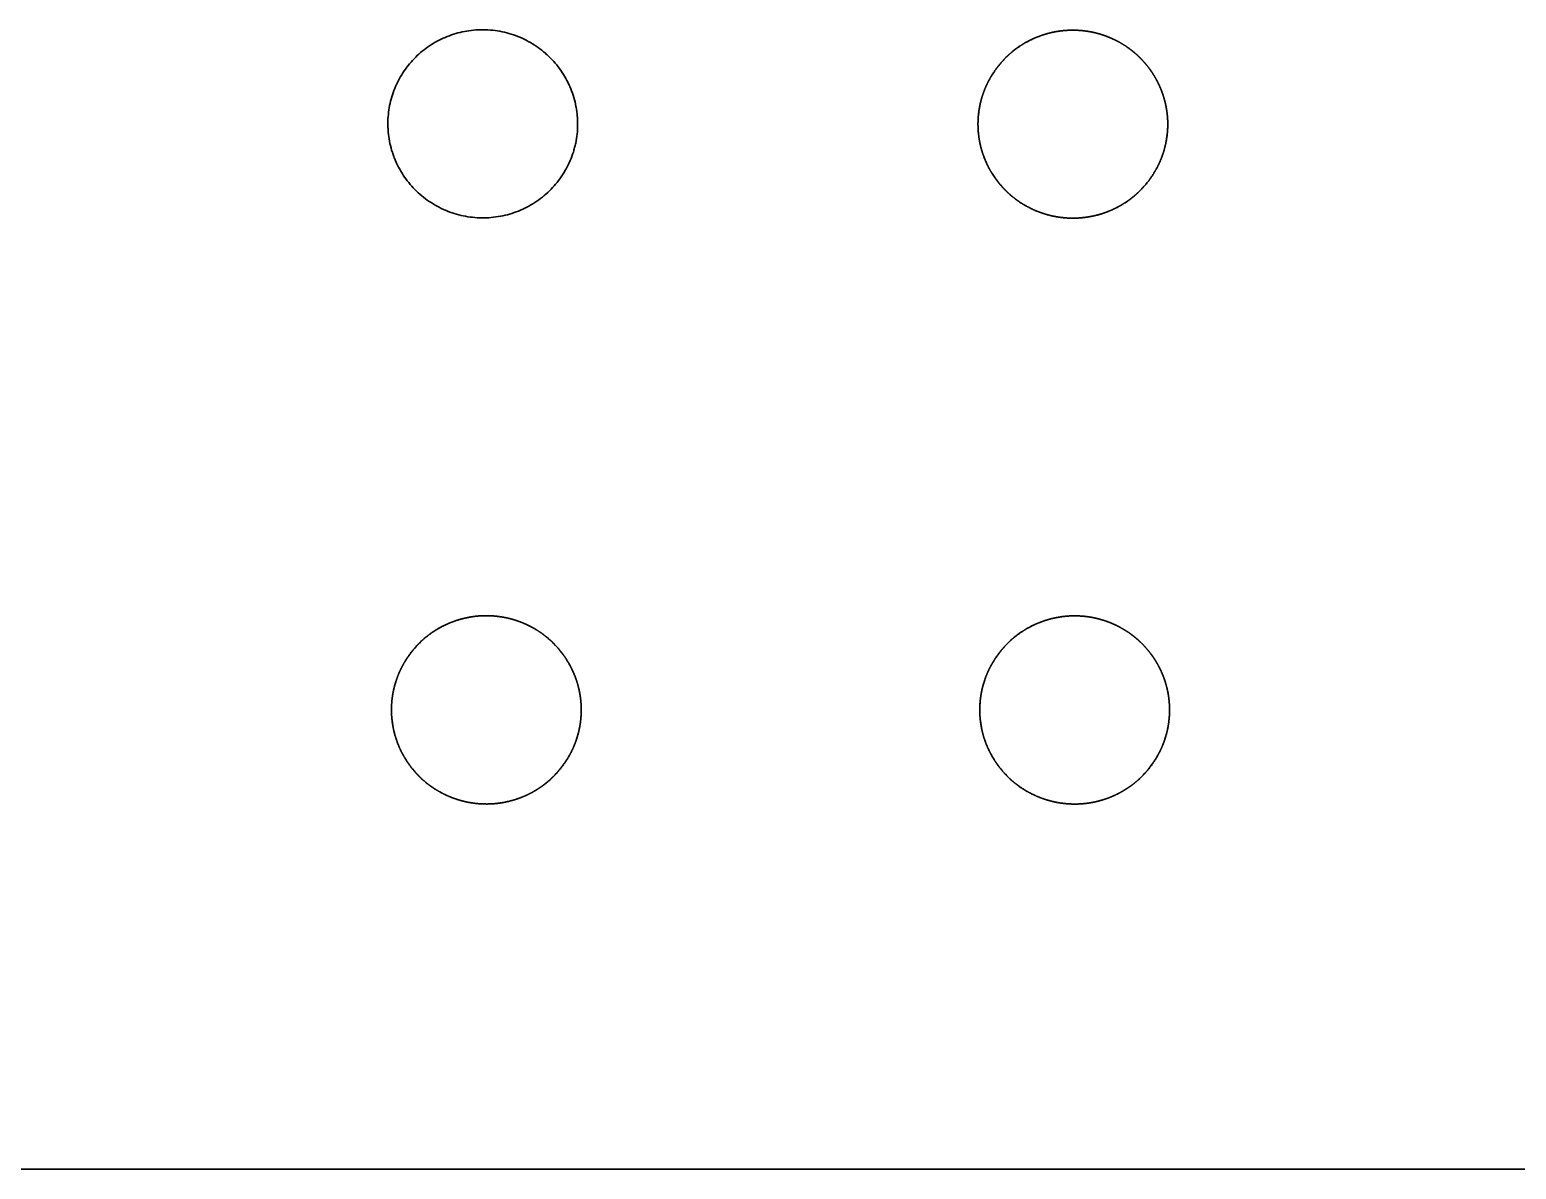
# Model space of a CAD drawing. Header units: millimetres. Extents: x 0 to 2809, y -1128 to 717.
# Drawn here: x 394.4 to 684.2, y -1085.6 to -863.3 of the extents above; entities that cross this region are included whole.
import ezdxf

# ---------------------------------------------------------------- set-up
doc = ezdxf.new("R2010")
doc.units = ezdxf.units.MM
doc.layers.add('Blocks', color=7, linetype='Continuous')
doc.layers.add('Blocks$Inner', color=7, linetype='Continuous', lineweight=25, true_color=0x007f00)
doc.layers.add('Blocks$Outline', color=7, linetype='Continuous', lineweight=35, true_color=0xff3f3f)

# ---------------------------------------------------------------- blocks, each defined once
blk = doc.blocks.new('Balcony Lounge Bench w Arm Top')
at = {"layer": 'Blocks$Inner'}
blk.add_lwpolyline([(644.49, 1263.61), (644.49, 1101.82), (644.49, 940.03), (644.49, 847.06), (644.49, 661.11), (644.49, 568.13), (644.49, 382.18), (644.49, 196.23)], dxfattribs=at)
for points, weights, knots in [([(440.67, 633.38), (440.12, 633.38), (439.57, 633.35), (439.02, 633.3), (438.72, 633.27), (438.42, 633.24), (438.12, 633.2), (437.82, 633.15), (437.52, 633.1), (437.23, 633.05), (436.64, 632.93), (436.06, 632.79), (435.49, 632.62), (434.91, 632.45), (434.35, 632.25), (433.79, 632.03), (433.51, 631.91), (433.24, 631.79), (432.96, 631.67), (432.69, 631.54), (432.41, 631.4), (432.15, 631.26), (431.08, 630.7), (430.08, 630.03), (429.15, 629.28), (428.68, 628.9), (428.23, 628.49), (427.8, 628.07), (427.58, 627.85), (427.37, 627.63), (427.17, 627.41), (426.96, 627.19), (426.77, 626.96), (426.57, 626.73), (425.8, 625.8), (425.13, 624.8), (424.55, 623.74), (424.27, 623.2), (424, 622.65), (423.77, 622.09), (423.53, 621.53), (423.32, 620.97), (423.14, 620.39), (422.79, 619.24), (422.54, 618.06), (422.41, 616.84)], [0.999999999393, 0.999999999392, 0.999999999392, 0.999999999391, 0.99999999939, 0.99999999939, 0.999999999389, 0.999999999389, 0.999999999389, 0.999999999388, 0.999999999387, 0.999999999387, 0.999999999386, 0.999999999385, 0.999999999384, 0.999999999384, 0.999999999383, 0.999999999383, 0.999999999382, 0.999999999382, 0.999999999382, 0.999999999381, 0.99999999938, 0.999999999379, 0.999999999378, 0.999999999377, 0.999999999376, 0.999999999376, 0.999999999376, 0.999999999375, 0.999999999375, 0.999999999375, 0.999999999375, 0.999999999374, 0.999999999374, 0.999999999373, 0.999999999372, 0.999999999372, 0.999999999372, 0.999999999372, 0.999999999371, 0.999999999371, 0.999999999371, 0.999999999581, 0.99999999979, 1], [200.624824, 200.624824, 200.624824, 200.624824, 203.052382, 203.052382, 203.052382, 204.388378, 204.388378, 204.388378, 205.717584, 205.717584, 205.717584, 208.361381, 208.361381, 208.361381, 211.005855, 211.005855, 211.005855, 212.335925, 212.335925, 212.335925, 213.671543, 213.671543, 213.671543, 218.969433, 218.969433, 218.969433, 221.624836, 221.624836, 221.624836, 222.959712, 222.959712, 222.959712, 224.286556, 224.286556, 224.286556, 229.579458, 229.579458, 229.579458, 232.245795, 232.245795, 232.245795, 234.893128, 234.893128, 234.893128, 240.198116, 240.198116, 240.198116, 240.198116]), ([(554.91, 633.73), (554.36, 633.73), (553.8, 633.7), (553.25, 633.65), (552.95, 633.62), (552.64, 633.59), (552.35, 633.55), (552.05, 633.5), (551.75, 633.45), (551.45, 633.4), (550.86, 633.28), (550.28, 633.14), (549.71, 632.97), (549.14, 632.8), (548.57, 632.6), (548.01, 632.37), (547.73, 632.26), (547.46, 632.14), (547.18, 632.01), (546.91, 631.88), (546.64, 631.75), (546.37, 631.6), (545.3, 631.04), (544.3, 630.38), (543.37, 629.62), (542.9, 629.24), (542.45, 628.84), (542.02, 628.41), (541.81, 628.19), (541.6, 627.97), (541.39, 627.75), (541.19, 627.53), (540.99, 627.3), (540.8, 627.07), (540.03, 626.14), (539.36, 625.14), (538.78, 624.08), (538.49, 623.54), (538.23, 622.99), (537.99, 622.43), (537.76, 621.87), (537.55, 621.3), (537.37, 620.73), (537.02, 619.58), (536.77, 618.39), (536.64, 617.18)], [0.999999999776, 0.999999999775, 0.999999999775, 0.999999999775, 0.999999999775, 0.999999999775, 0.999999999775, 0.999999999774, 0.999999999774, 0.999999999774, 0.999999999774, 0.999999999774, 0.999999999773, 0.999999999773, 0.999999999773, 0.999999999773, 0.999999999773, 0.999999999773, 0.999999999772, 0.999999999772, 0.999999999772, 0.999999999772, 0.999999999772, 0.999999999771, 0.999999999771, 0.999999999771, 0.99999999977, 0.99999999977, 0.99999999977, 0.99999999977, 0.99999999977, 0.99999999977, 0.99999999977, 0.99999999977, 0.999999999769, 0.999999999769, 0.999999999769, 0.999999999769, 0.999999999768, 0.999999999768, 0.999999999768, 0.999999999768, 0.999999999768, 0.999999999845, 0.999999999923, 1], [200.626243, 200.626243, 200.626243, 200.626243, 203.077255, 203.077255, 203.077255, 204.414116, 204.414116, 204.414116, 205.744211, 205.744211, 205.744211, 208.389848, 208.389848, 208.389848, 211.036268, 211.036268, 211.036268, 212.367359, 212.367359, 212.367359, 213.703999, 213.703999, 213.703999, 219.006194, 219.006194, 219.006194, 221.663927, 221.663927, 221.663927, 222.999954, 222.999954, 222.999954, 224.327952, 224.327952, 224.327952, 229.625659, 229.625659, 229.625659, 232.294449, 232.294449, 232.294449, 234.944198, 234.944198, 234.944198, 240.254029, 240.254029, 240.254029, 240.254029])]:
    blk.add_rational_spline(points, weights, degree=3, knots=knots, dxfattribs=at)
for points, knots in [([(458.87, 612.91), (458.94, 613.51), (458.97, 614.12), (458.98, 614.73), (458.98, 615.34), (458.96, 615.95), (458.9, 616.56), (458.79, 617.77), (458.57, 618.96), (458.23, 620.12), (458.06, 620.7), (457.86, 621.29), (457.63, 621.85), (457.4, 622.41), (457.15, 622.96), (456.87, 623.49), (456.59, 624.03), (456.29, 624.55), (455.96, 625.05), (455.63, 625.56), (455.27, 626.05), (454.9, 626.52), (454.14, 627.47), (453.3, 628.33), (452.38, 629.1), (451.92, 629.49), (451.44, 629.85), (450.94, 630.19), (450.69, 630.36), (450.44, 630.53), (450.18, 630.68), (449.93, 630.84), (449.67, 630.99), (449.4, 631.14), (448.35, 631.71), (447.25, 632.18), (446.11, 632.54), (445.83, 632.63), (445.54, 632.71), (445.25, 632.79), (444.96, 632.86), (444.66, 632.93), (444.37, 632.99), (443.78, 633.12), (443.19, 633.21), (442.6, 633.27), (441.96, 633.34), (441.31, 633.38), (440.67, 633.38)], [169.4793, 169.4793, 169.4793, 169.4793, 171.312247, 171.312247, 171.312247, 173.141377, 173.141377, 173.141377, 176.780492, 176.780492, 176.780492, 178.613584, 178.613584, 178.613584, 180.432634, 180.432634, 180.432634, 182.247772, 182.247772, 182.247772, 184.076423, 184.076423, 184.076423, 187.720778, 187.720778, 187.720778, 189.540851, 189.540851, 189.540851, 190.457876, 190.457876, 190.457876, 191.37198, 191.37198, 191.37198, 195.007577, 195.007577, 195.007577, 195.919541, 195.919541, 195.919541, 196.83662, 196.83662, 196.83662, 198.658968, 198.658968, 198.658968, 200.624824, 200.624824, 200.624824, 200.624824]), ([(573.15, 613.27), (573.21, 613.88), (573.25, 614.49), (573.25, 615.1), (573.26, 615.71), (573.23, 616.31), (573.18, 616.92), (573.07, 618.13), (572.84, 619.32), (572.5, 620.48), (572.33, 621.06), (572.13, 621.64), (571.9, 622.21), (571.67, 622.77), (571.42, 623.32), (571.14, 623.85), (570.86, 624.39), (570.55, 624.91), (570.22, 625.41), (569.89, 625.92), (569.54, 626.41), (569.16, 626.88), (568.4, 627.82), (567.56, 628.68), (566.63, 629.46), (566.17, 629.84), (565.69, 630.21), (565.19, 630.55), (564.94, 630.72), (564.69, 630.88), (564.43, 631.04), (564.17, 631.2), (563.91, 631.35), (563.65, 631.49), (562.59, 632.07), (561.5, 632.54), (560.35, 632.89), (560.07, 632.98), (559.78, 633.07), (559.49, 633.14), (559.2, 633.22), (558.9, 633.29), (558.61, 633.35), (558.02, 633.47), (557.43, 633.56), (556.83, 633.62), (556.19, 633.69), (555.55, 633.73), (554.91, 633.73)], [169.515373, 169.515373, 169.515373, 169.515373, 171.347145, 171.347145, 171.347145, 173.175113, 173.175113, 173.175113, 176.81183, 176.81183, 176.81183, 178.643721, 178.643721, 178.643721, 180.461602, 180.461602, 180.461602, 182.275541, 182.275541, 182.275541, 184.102964, 184.102964, 184.102964, 187.745063, 187.745063, 187.745063, 189.563947, 189.563947, 189.563947, 190.480384, 190.480384, 190.480384, 191.39396, 191.39396, 191.39396, 195.027357, 195.027357, 195.027357, 195.938747, 195.938747, 195.938747, 196.855269, 196.855269, 196.855269, 198.676569, 198.676569, 198.676569, 200.626243, 200.626243, 200.626243, 200.626243]), ([(422.31, 614.85), (422.31, 613.67), (422.42, 612.5), (422.75, 610.77), (422.89, 610.19), (423.22, 609.07), (423.41, 608.52), (424.05, 606.9), (424.58, 605.86), (425.85, 603.88), (426.56, 602.96), (427.75, 601.7), (428.17, 601.3), (429.05, 600.53), (429.51, 600.16), (430.93, 599.14), (431.92, 598.56), (433.5, 597.83), (434.04, 597.61), (435.14, 597.22), (435.7, 597.05), (437.38, 596.63), (438.52, 596.46), (440, 596.38), (440.32, 596.38), (440.64, 596.38)], [99.914482, 99.914482, 99.914482, 99.914482, 105.038847, 105.038847, 107.601029, 107.601029, 110.163212, 110.163212, 115.287577, 115.287577, 120.411941, 120.411941, 122.974124, 122.974124, 125.536306, 125.536306, 130.660671, 130.660671, 133.222853, 133.222853, 135.785036, 135.785036, 140.9094, 140.9094, 142.310775, 142.310775, 142.310775, 142.310775]), ([(536.54, 615.22), (536.54, 614.04), (536.65, 612.87), (536.99, 611.14), (537.12, 610.56), (537.45, 609.44), (537.64, 608.89), (538.29, 607.27), (538.82, 606.23), (540.08, 604.24), (540.8, 603.32), (541.99, 602.06), (542.41, 601.66), (543.29, 600.89), (543.75, 600.52), (545.17, 599.5), (546.17, 598.91), (547.74, 598.18), (548.28, 597.96), (549.39, 597.57), (549.95, 597.4), (551.63, 596.98), (552.78, 596.81), (554.26, 596.73), (554.58, 596.73), (554.91, 596.73)], [99.888223, 99.888223, 99.888223, 99.888223, 105.019327, 105.019327, 107.584879, 107.584879, 110.150431, 110.150431, 115.281536, 115.281536, 120.41264, 120.41264, 122.978192, 122.978192, 125.543744, 125.543744, 130.674849, 130.674849, 133.240401, 133.240401, 135.805953, 135.805953, 140.937057, 140.937057, 142.361552, 142.361552, 142.361552, 142.361552]), ([(448.92, 598.37), (448.99, 598.41), (449.06, 598.44), (449.12, 598.47), (450.19, 599.03), (451.19, 599.69), (452.12, 600.45), (452.59, 600.83), (453.04, 601.24), (453.47, 601.66), (453.9, 602.08), (454.31, 602.53), (454.69, 602.99), (455.08, 603.45), (455.44, 603.94), (455.78, 604.44), (456.12, 604.94), (456.44, 605.46), (456.72, 605.99), (457.3, 607.06), (457.77, 608.17), (458.13, 609.33), (458.31, 609.91), (458.47, 610.5), (458.59, 611.1), (458.71, 611.69), (458.81, 612.3), (458.87, 612.91)], [151.020684, 151.020684, 151.020684, 151.020684, 151.242741, 151.242741, 151.242741, 154.885789, 154.885789, 154.885789, 156.713655, 156.713655, 156.713655, 158.528093, 158.528093, 158.528093, 160.346564, 160.346564, 160.346564, 162.179138, 162.179138, 162.179138, 165.81747, 165.81747, 165.81747, 167.646429, 167.646429, 167.646429, 169.4793, 169.4793, 169.4793, 169.4793]), ([(563.19, 598.72), (563.27, 598.76), (563.34, 598.8), (563.41, 598.83), (564.47, 599.39), (565.47, 600.06), (566.41, 600.82), (566.88, 601.2), (567.33, 601.6), (567.76, 602.03), (568.19, 602.45), (568.59, 602.89), (568.98, 603.35), (569.36, 603.82), (569.72, 604.3), (570.06, 604.8), (570.4, 605.3), (570.72, 605.83), (571.01, 606.36), (571.58, 607.42), (572.05, 608.54), (572.41, 609.69), (572.59, 610.28), (572.75, 610.87), (572.87, 611.46), (572.99, 612.06), (573.09, 612.66), (573.15, 613.27)], [151.057511, 151.057511, 151.057511, 151.057511, 151.28897, 151.28897, 151.28897, 154.930162, 154.930162, 154.930162, 156.757045, 156.757045, 156.757045, 158.57052, 158.57052, 158.57052, 160.388029, 160.388029, 160.388029, 162.21958, 162.21958, 162.21958, 165.855781, 165.855781, 165.855781, 167.683658, 167.683658, 167.683658, 169.515373, 169.515373, 169.515373, 169.515373]), ([(440.64, 596.38), (440.89, 596.38), (441.14, 596.38), (441.39, 596.39), (441.69, 596.4), (441.99, 596.42), (442.28, 596.45), (443.47, 596.56), (444.64, 596.78), (445.79, 597.12), (446.08, 597.2), (446.36, 597.3), (446.65, 597.4), (446.93, 597.5), (447.22, 597.6), (447.49, 597.72), (447.97, 597.91), (448.44, 598.13), (448.92, 598.37)], [142.310775, 142.310775, 142.310775, 142.310775, 143.074778, 143.074778, 143.074778, 143.986453, 143.986453, 143.986453, 147.621087, 147.621087, 147.621087, 148.535012, 148.535012, 148.535012, 149.451681, 149.451681, 149.451681, 151.020684, 151.020684, 151.020684, 151.020684]), ([(554.91, 596.73), (555.16, 596.73), (555.41, 596.73), (555.66, 596.74), (555.96, 596.75), (556.26, 596.77), (556.56, 596.8), (557.75, 596.91), (558.92, 597.13), (560.07, 597.48), (560.36, 597.56), (560.65, 597.65), (560.93, 597.75), (561.21, 597.85), (561.5, 597.96), (561.78, 598.07), (562.25, 598.27), (562.72, 598.48), (563.19, 598.72)], [142.361552, 142.361552, 142.361552, 142.361552, 143.125196, 143.125196, 143.125196, 144.036385, 144.036385, 144.036385, 147.66909, 147.66909, 147.66909, 148.582534, 148.582534, 148.582534, 149.49872, 149.49872, 149.49872, 151.057511, 151.057511, 151.057511, 151.057511]), ([(554.89, 519.03), (554.34, 519.03), (553.79, 519.01), (552.93, 518.93), (552.63, 518.9), (552.03, 518.81), (551.74, 518.76), (550.85, 518.59), (550.27, 518.45), (549.12, 518.11), (548.55, 517.91), (547.72, 517.57), (547.44, 517.45), (546.89, 517.19), (546.62, 517.06), (545.28, 516.35), (544.28, 515.69), (542.88, 514.55), (542.43, 514.15), (541.79, 513.51), (541.57, 513.29), (541.17, 512.84), (540.97, 512.61), (540.01, 511.45), (539.33, 510.45), (538.47, 508.86), (538.2, 508.3), (537.73, 507.18), (537.53, 506.62), (536.99, 504.89), (536.74, 503.71), (536.62, 502.49)], [200.585293, 200.585293, 200.585293, 200.585293, 203.030476, 203.030476, 204.357873, 204.357873, 205.685269, 205.685269, 208.340062, 208.340062, 210.994856, 210.994856, 212.322252, 212.322252, 213.649649, 213.649649, 218.959236, 218.959236, 221.614029, 221.614029, 222.941426, 222.941426, 224.268822, 224.268822, 229.578409, 229.578409, 232.233202, 232.233202, 234.887995, 234.887995, 240.197582, 240.197582, 240.197582, 240.197582]), ([(573.14, 498.57), (573.2, 499.18), (573.24, 499.79), (573.24, 500.4), (573.25, 501.01), (573.22, 501.62), (573.17, 502.22), (573.06, 503.43), (572.83, 504.62), (572.49, 505.78), (572.32, 506.37), (572.12, 506.95), (571.89, 507.51), (571.66, 508.07), (571.41, 508.62), (571.13, 509.16), (570.85, 509.69), (570.55, 510.21), (570.22, 510.71), (569.88, 511.22), (569.53, 511.71), (569.15, 512.18), (568.39, 513.13), (567.55, 513.99), (566.62, 514.76), (566.16, 515.15), (565.68, 515.51), (565.19, 515.85), (564.94, 516.02), (564.68, 516.19), (564.42, 516.34), (564.17, 516.5), (563.91, 516.65), (563.64, 516.8), (562.59, 517.37), (561.49, 517.84), (560.34, 518.2), (560.06, 518.29), (559.77, 518.37), (559.48, 518.45), (559.19, 518.52), (558.89, 518.59), (558.6, 518.65), (558.01, 518.78), (557.42, 518.87), (556.82, 518.93), (556.18, 519), (555.54, 519.03), (554.89, 519.03)], [169.474213, 169.474213, 169.474213, 169.474213, 171.305654, 171.305654, 171.305654, 173.133313, 173.133313, 173.133313, 176.769412, 176.769412, 176.769412, 178.601006, 178.601006, 178.601006, 180.418601, 180.418601, 180.418601, 182.23224, 182.23224, 182.23224, 184.059342, 184.059342, 184.059342, 187.70085, 187.70085, 187.70085, 189.519395, 189.519395, 189.519395, 190.43566, 190.43566, 190.43566, 191.349087, 191.349087, 191.349087, 194.981808, 194.981808, 194.981808, 195.893006, 195.893006, 195.893006, 196.809344, 196.809344, 196.809344, 198.630312, 198.630312, 198.630312, 200.585293, 200.585293, 200.585293, 200.585293]), ([(440.61, 518.33), (440.07, 518.33), (439.53, 518.31), (438.68, 518.23), (438.38, 518.2), (437.78, 518.11), (437.48, 518.06), (436.6, 517.9), (436.02, 517.75), (434.87, 517.42), (434.3, 517.22), (433.47, 516.88), (433.19, 516.76), (432.64, 516.5), (432.37, 516.37), (431.03, 515.66), (430.03, 515), (428.63, 513.87), (428.18, 513.46), (427.53, 512.82), (427.32, 512.6), (426.91, 512.16), (426.71, 511.93), (425.74, 510.77), (425.07, 509.78), (424.2, 508.18), (423.93, 507.63), (423.46, 506.51), (423.25, 505.94), (422.71, 504.22), (422.46, 503.03), (422.33, 501.82)], [220.22499, 220.22499, 220.22499, 220.22499, 222.623835, 222.623835, 223.950366, 223.950366, 225.276897, 225.276897, 227.92996, 227.92996, 230.583022, 230.583022, 231.909553, 231.909553, 233.236084, 233.236084, 238.542208, 238.542208, 241.19527, 241.19527, 242.521801, 242.521801, 243.848332, 243.848332, 249.154456, 249.154456, 251.807518, 251.807518, 254.460581, 254.460581, 259.766705, 259.766705, 259.766705, 259.766705]), ([(458.81, 497.85), (458.88, 498.45), (458.91, 499.06), (458.92, 499.67), (458.93, 500.28), (458.9, 500.89), (458.85, 501.5), (458.74, 502.71), (458.52, 503.9), (458.18, 505.06), (458.01, 505.64), (457.81, 506.22), (457.58, 506.79), (457.36, 507.35), (457.11, 507.9), (456.83, 508.43), (456.55, 508.97), (456.25, 509.49), (455.92, 509.99), (455.59, 510.5), (455.23, 510.99), (454.85, 511.46), (454.1, 512.41), (453.26, 513.27), (452.34, 514.04), (451.88, 514.43), (451.4, 514.79), (450.91, 515.13), (450.66, 515.3), (450.4, 515.47), (450.15, 515.63), (449.89, 515.79), (449.63, 515.94), (449.37, 516.08), (448.32, 516.66), (447.22, 517.13), (446.08, 517.49), (445.79, 517.58), (445.5, 517.66), (445.21, 517.74), (444.92, 517.81), (444.63, 517.88), (444.33, 517.95), (443.75, 518.07), (443.16, 518.16), (442.56, 518.23), (441.91, 518.3), (441.26, 518.33), (440.61, 518.33)], [189.066282, 189.066282, 189.066282, 189.066282, 190.898747, 190.898747, 190.898747, 192.727424, 192.727424, 192.727424, 196.365653, 196.365653, 196.365653, 198.198325, 198.198325, 198.198325, 200.016979, 200.016979, 200.016979, 201.831693, 201.831693, 201.831693, 203.659882, 203.659882, 203.659882, 207.303402, 207.303402, 207.303402, 209.122966, 209.122966, 209.122966, 210.039732, 210.039732, 210.039732, 210.953628, 210.953628, 210.953628, 214.588199, 214.588199, 214.588199, 215.499858, 215.499858, 215.499858, 216.416651, 216.416651, 216.416651, 218.238504, 218.238504, 218.238504, 220.22499, 220.22499, 220.22499, 220.22499]), ([(422.22, 499.78), (422.22, 498.6), (422.34, 497.43), (422.67, 495.7), (422.81, 495.13), (423.14, 494.01), (423.33, 493.46), (423.97, 491.84), (424.5, 490.8), (425.77, 488.82), (426.48, 487.91), (427.67, 486.65), (428.09, 486.25), (428.97, 485.48), (429.43, 485.11), (430.85, 484.09), (431.84, 483.51), (433.42, 482.78), (433.96, 482.56), (435.06, 482.17), (435.62, 482.01), (437.3, 481.59), (438.44, 481.42), (439.92, 481.34), (440.24, 481.33), (440.56, 481.33)], [132.865007, 132.865007, 132.865007, 132.865007, 136.374618, 136.374618, 138.129424, 138.129424, 139.884229, 139.884229, 143.39384, 143.39384, 146.903452, 146.903452, 148.658257, 148.658257, 150.413063, 150.413063, 153.922674, 153.922674, 155.677479, 155.677479, 157.432285, 157.432285, 160.941896, 160.941896, 161.910724, 161.910724, 161.910724, 161.910724]), ([(536.51, 500.51), (536.51, 499.33), (536.62, 498.17), (536.96, 496.44), (537.1, 495.86), (537.42, 494.74), (537.61, 494.19), (538.26, 492.57), (538.79, 491.53), (540.05, 489.54), (540.77, 488.63), (541.96, 487.36), (542.38, 486.96), (543.26, 486.19), (543.72, 485.82), (545.14, 484.8), (546.14, 484.22), (547.72, 483.49), (548.26, 483.27), (549.36, 482.88), (549.92, 482.71), (551.61, 482.29), (552.75, 482.12), (554.23, 482.04), (554.56, 482.03), (554.88, 482.03)], [99.8824, 99.8824, 99.8824, 99.8824, 105.011287, 105.011287, 107.575731, 107.575731, 110.140175, 110.140175, 115.269062, 115.269062, 120.39795, 120.39795, 122.962393, 122.962393, 125.526837, 125.526837, 130.655725, 130.655725, 133.220168, 133.220168, 135.784612, 135.784612, 140.913499, 140.913499, 142.326449, 142.326449, 142.326449, 142.326449]), ([(563.18, 484.03), (563.25, 484.07), (563.32, 484.11), (563.38, 484.14), (564.45, 484.7), (565.45, 485.36), (566.39, 486.12), (566.86, 486.5), (567.31, 486.91), (567.74, 487.33), (568.17, 487.75), (568.57, 488.2), (568.96, 488.66), (569.34, 489.12), (569.71, 489.61), (570.05, 490.11), (570.39, 490.61), (570.7, 491.13), (570.99, 491.67), (571.57, 492.73), (572.04, 493.84), (572.4, 495), (572.58, 495.58), (572.73, 496.17), (572.86, 496.77), (572.98, 497.36), (573.07, 497.97), (573.14, 498.57)], [151.02836, 151.02836, 151.02836, 151.02836, 151.251712, 151.251712, 151.251712, 154.892042, 154.892042, 154.892042, 156.718513, 156.718513, 156.718513, 158.531583, 158.531583, 158.531583, 160.348693, 160.348693, 160.348693, 162.179852, 162.179852, 162.179852, 165.815315, 165.815315, 165.815315, 167.642836, 167.642836, 167.642836, 169.474213, 169.474213, 169.474213, 169.474213]), ([(440.56, 481.33), (440.8, 481.33), (441.05, 481.34), (441.29, 481.35), (441.58, 481.36), (441.88, 481.38), (442.18, 481.4), (443.37, 481.51), (444.55, 481.73), (445.7, 482.07), (445.98, 482.16), (446.27, 482.25), (446.55, 482.35), (446.84, 482.45), (447.12, 482.55), (447.4, 482.67), (447.96, 482.89), (448.5, 483.14), (449.03, 483.42), (450.1, 483.98), (451.1, 484.64), (452.04, 485.4), (452.51, 485.78), (452.96, 486.18), (453.39, 486.61), (453.82, 487.03), (454.23, 487.47), (454.61, 487.93), (455, 488.4), (455.36, 488.88), (455.7, 489.38), (456.04, 489.88), (456.36, 490.4), (456.65, 490.94), (457.23, 492), (457.7, 493.11), (458.07, 494.27), (458.25, 494.85), (458.4, 495.44), (458.53, 496.04), (458.65, 496.64), (458.75, 497.24), (458.81, 497.85)], [161.910724, 161.910724, 161.910724, 161.910724, 162.642613, 162.642613, 162.642613, 163.553967, 163.553967, 163.553967, 167.187191, 167.187191, 167.187191, 168.100731, 168.100731, 168.100731, 169.017066, 169.017066, 169.017066, 170.835701, 170.835701, 170.835701, 174.477376, 174.477376, 174.477376, 176.304613, 176.304613, 176.304613, 178.118431, 178.118431, 178.118431, 179.936283, 179.936283, 179.936283, 181.768257, 181.768257, 181.768257, 185.405482, 185.405482, 185.405482, 187.233914, 187.233914, 187.233914, 189.066282, 189.066282, 189.066282, 189.066282]), ([(554.88, 482.03), (555.13, 482.03), (555.38, 482.04), (555.63, 482.05), (555.93, 482.06), (556.23, 482.08), (556.53, 482.11), (557.72, 482.22), (558.9, 482.44), (560.05, 482.78), (560.33, 482.87), (560.62, 482.96), (560.91, 483.06), (561.19, 483.16), (561.47, 483.27), (561.75, 483.38), (562.23, 483.58), (562.7, 483.79), (563.18, 484.03)], [142.326449, 142.326449, 142.326449, 142.326449, 143.0899, 143.0899, 143.0899, 144.000877, 144.000877, 144.000877, 147.632697, 147.632697, 147.632697, 148.545907, 148.545907, 148.545907, 149.461877, 149.461877, 149.461877, 151.02836, 151.02836, 151.02836, 151.02836])]:
    blk.add_open_spline(points, degree=3, knots=knots, dxfattribs=at)
for points in [[(422.41, 616.84), (422.34, 616.18), (422.31, 615.51), (422.31, 614.85)], [(536.64, 617.18), (536.58, 616.52), (536.54, 615.87), (536.54, 615.22)], [(422.33, 501.82), (422.26, 501.14), (422.22, 500.46), (422.22, 499.78)]]:
    blk.add_open_spline(points, degree=3, dxfattribs=at)
blk.add_rational_spline([(536.62, 502.49), (536.55, 501.83), (536.51, 501.17), (536.51, 500.51)], [1, 0.999999999977, 0.999999999978, 1], degree=3, dxfattribs=at)
at = {"layer": 'Blocks$Outline'}
for points, knots in [([(644.49, 218.23), (644.49, 272.88), (644.49, 327.53), (644.49, 382.18), (644.49, 444.16), (644.49, 506.15), (644.49, 568.13), (644.49, 599.12), (644.49, 630.11), (644.49, 661.11), (644.49, 723.09), (644.49, 785.07), (644.49, 847.06), (644.49, 878.05), (644.49, 909.04), (644.49, 940.03), (644.49, 993.96), (644.49, 1047.89), (644.49, 1101.82), (644.49, 1148.42), (644.49, 1195.01), (644.49, 1241.61)], [-1197.190935, -1197.190935, -1197.190935, -1197.190935, -1196.309244, -1196.309244, -1196.309244, -1195.309244, -1195.309244, -1195.309244, -1194.309244, -1194.309244, -1194.309244, -1193.309244, -1193.309244, -1193.309244, -1192.309244, -1192.309244, -1192.309244, -1191.309244, -1191.309244, -1191.309244, -1190.445229, -1190.445229, -1190.445229, -1190.445229]), ([(422.22, 499.78), (422.22, 500.46), (422.26, 501.14), (422.33, 501.82), (422.46, 503.03), (422.71, 504.22), (423.25, 505.94), (423.46, 506.51), (423.93, 507.63), (424.2, 508.18), (425.07, 509.78), (425.74, 510.77), (426.71, 511.93), (426.91, 512.16), (427.32, 512.6), (427.53, 512.82), (428.18, 513.46), (428.63, 513.87), (430.03, 515), (431.03, 515.66), (432.37, 516.37), (432.64, 516.5), (433.19, 516.76), (433.47, 516.88), (434.3, 517.22), (434.87, 517.42), (436.02, 517.75), (436.6, 517.9), (437.48, 518.06), (437.78, 518.11), (438.38, 518.2), (438.68, 518.23), (439.53, 518.31), (440.07, 518.33), (440.61, 518.33), (441.26, 518.33), (441.91, 518.3), (442.56, 518.23), (443.16, 518.16), (443.75, 518.07), (444.33, 517.95), (444.63, 517.88), (444.92, 517.81), (445.21, 517.74), (445.5, 517.66), (445.79, 517.58), (446.08, 517.49), (447.22, 517.13), (448.32, 516.66), (449.37, 516.08), (449.63, 515.94), (449.89, 515.79), (450.15, 515.63), (450.4, 515.47), (450.66, 515.3), (450.91, 515.13), (451.4, 514.79), (451.88, 514.43), (452.34, 514.04), (453.26, 513.27), (454.1, 512.41), (454.85, 511.46), (455.23, 510.99), (455.59, 510.5), (455.92, 509.99), (456.25, 509.49), (456.55, 508.97), (456.83, 508.43), (457.11, 507.9), (457.36, 507.35), (457.58, 506.79), (457.81, 506.22), (458.01, 505.64), (458.18, 505.06), (458.52, 503.9), (458.74, 502.71), (458.85, 501.5), (458.9, 500.89), (458.93, 500.28), (458.92, 499.67), (458.91, 499.06), (458.88, 498.45), (458.81, 497.85), (458.75, 497.24), (458.65, 496.64), (458.53, 496.04), (458.4, 495.44), (458.25, 494.85), (458.07, 494.27), (457.7, 493.11), (457.23, 492), (456.65, 490.94), (456.36, 490.4), (456.04, 489.88), (455.7, 489.38), (455.36, 488.88), (455, 488.4), (454.61, 487.93), (454.23, 487.47), (453.82, 487.03), (453.39, 486.61), (452.96, 486.18), (452.51, 485.78), (452.04, 485.4), (451.1, 484.64), (450.1, 483.98), (449.03, 483.42), (448.5, 483.14), (447.96, 482.89), (447.4, 482.67), (447.12, 482.55), (446.84, 482.45), (446.55, 482.35), (446.27, 482.25), (445.98, 482.16), (445.7, 482.07), (444.55, 481.73), (443.37, 481.51), (442.18, 481.4), (441.88, 481.38), (441.58, 481.36), (441.29, 481.35), (441.05, 481.34), (440.8, 481.33), (440.56, 481.33), (440.24, 481.33), (439.92, 481.34), (438.44, 481.42), (437.3, 481.59), (435.62, 482.01), (435.06, 482.17), (433.96, 482.56), (433.42, 482.78), (431.84, 483.51), (430.85, 484.09), (429.43, 485.11), (428.97, 485.48), (428.09, 486.25), (427.67, 486.65), (426.48, 487.91), (425.77, 488.82), (424.5, 490.8), (423.97, 491.84), (423.33, 493.46), (423.14, 494.01), (422.81, 495.13), (422.67, 495.7), (422.34, 497.43), (422.22, 498.6), (422.22, 499.78)], [-262.748359, -262.748359, -262.748359, -262.748359, -259.766705, -259.766705, -259.766705, -254.460581, -254.460581, -251.807518, -251.807518, -249.154456, -249.154456, -243.848332, -243.848332, -242.521801, -242.521801, -241.19527, -241.19527, -238.542208, -238.542208, -233.236084, -233.236084, -231.909553, -231.909553, -230.583022, -230.583022, -227.92996, -227.92996, -225.276897, -225.276897, -223.950366, -223.950366, -222.623835, -222.623835, -220.22499, -220.22499, -220.22499, -218.238504, -218.238504, -218.238504, -216.416651, -216.416651, -216.416651, -215.499858, -215.499858, -215.499858, -214.588199, -214.588199, -214.588199, -210.953628, -210.953628, -210.953628, -210.039732, -210.039732, -210.039732, -209.122966, -209.122966, -209.122966, -207.303402, -207.303402, -207.303402, -203.659882, -203.659882, -203.659882, -201.831693, -201.831693, -201.831693, -200.016979, -200.016979, -200.016979, -198.198325, -198.198325, -198.198325, -196.365653, -196.365653, -196.365653, -192.727424, -192.727424, -192.727424, -190.898747, -190.898747, -190.898747, -189.066282, -189.066282, -189.066282, -187.233914, -187.233914, -187.233914, -185.405482, -185.405482, -185.405482, -181.768257, -181.768257, -181.768257, -179.936283, -179.936283, -179.936283, -178.118431, -178.118431, -178.118431, -176.304613, -176.304613, -176.304613, -174.477376, -174.477376, -174.477376, -170.835701, -170.835701, -170.835701, -169.017066, -169.017066, -169.017066, -168.100731, -168.100731, -168.100731, -167.187191, -167.187191, -167.187191, -163.553967, -163.553967, -163.553967, -162.642613, -162.642613, -162.642613, -161.910724, -161.910724, -161.910724, -160.941896, -160.941896, -157.432285, -157.432285, -155.677479, -155.677479, -153.922674, -153.922674, -150.413063, -150.413063, -148.658257, -148.658257, -146.903452, -146.903452, -143.39384, -143.39384, -139.884229, -139.884229, -138.129424, -138.129424, -136.374618, -136.374618, -132.865007, -132.865007, -132.865007, -132.865007])]:
    blk.add_open_spline(points, degree=3, knots=knots, dxfattribs=at)
for points, weights, knots in [([(422.31, 614.85), (422.31, 615.51), (422.34, 616.18), (422.41, 616.84), (422.54, 618.06), (422.79, 619.24), (423.14, 620.39), (423.32, 620.97), (423.53, 621.53), (423.77, 622.09), (424, 622.65), (424.27, 623.2), (424.55, 623.74), (425.13, 624.8), (425.8, 625.8), (426.57, 626.73), (426.77, 626.96), (426.96, 627.19), (427.17, 627.41), (427.37, 627.63), (427.58, 627.85), (427.8, 628.07), (428.23, 628.49), (428.68, 628.9), (429.15, 629.28), (430.08, 630.03), (431.08, 630.7), (432.15, 631.26), (432.41, 631.4), (432.69, 631.54), (432.96, 631.67), (433.24, 631.79), (433.51, 631.91), (433.79, 632.03), (434.35, 632.25), (434.91, 632.45), (435.49, 632.62), (436.06, 632.79), (436.64, 632.93), (437.23, 633.05), (437.52, 633.1), (437.82, 633.15), (438.12, 633.2), (438.42, 633.24), (438.72, 633.27), (439.02, 633.3), (439.57, 633.35), (440.12, 633.38), (440.67, 633.38), (441.31, 633.38), (441.96, 633.34), (442.6, 633.27), (443.19, 633.21), (443.78, 633.12), (444.37, 632.99), (444.66, 632.93), (444.96, 632.86), (445.25, 632.79), (445.54, 632.71), (445.83, 632.63), (446.11, 632.54), (447.25, 632.18), (448.35, 631.71), (449.4, 631.14), (449.67, 630.99), (449.93, 630.84), (450.18, 630.68), (450.44, 630.53), (450.69, 630.36), (450.94, 630.19), (451.44, 629.85), (451.92, 629.49), (452.38, 629.1), (453.3, 628.33), (454.14, 627.47), (454.9, 626.52), (455.27, 626.05), (455.63, 625.56), (455.96, 625.05), (456.29, 624.55), (456.59, 624.03), (456.87, 623.49), (457.15, 622.96), (457.4, 622.41), (457.63, 621.85), (457.86, 621.29), (458.06, 620.7), (458.23, 620.12), (458.57, 618.96), (458.79, 617.77), (458.9, 616.56), (458.96, 615.95), (458.98, 615.34), (458.98, 614.73), (458.97, 614.12), (458.94, 613.51), (458.87, 612.91), (458.81, 612.3), (458.71, 611.69), (458.59, 611.1), (458.47, 610.5), (458.31, 609.91), (458.13, 609.33), (457.77, 608.17), (457.3, 607.06), (456.72, 605.99), (456.44, 605.46), (456.12, 604.94), (455.78, 604.44), (455.44, 603.94), (455.08, 603.45), (454.69, 602.99), (454.31, 602.53), (453.9, 602.08), (453.47, 601.66), (453.04, 601.24), (452.59, 600.83), (452.12, 600.45), (451.19, 599.69), (450.19, 599.03), (449.12, 598.47), (449.06, 598.44), (448.99, 598.41), (448.92, 598.37), (448.44, 598.13), (447.97, 597.91), (447.49, 597.72), (447.22, 597.6), (446.93, 597.5), (446.65, 597.4), (446.36, 597.3), (446.08, 597.2), (445.79, 597.12), (444.64, 596.78), (443.47, 596.56), (442.28, 596.45), (441.99, 596.42), (441.69, 596.4), (441.39, 596.39), (441.14, 596.38), (440.89, 596.38), (440.64, 596.38), (440.32, 596.38), (440, 596.38), (438.52, 596.46), (437.38, 596.63), (435.7, 597.05), (435.14, 597.22), (434.04, 597.61), (433.5, 597.83), (431.92, 598.56), (430.93, 599.14), (429.51, 600.16), (429.05, 600.53), (428.17, 601.3), (427.75, 601.7), (426.56, 602.96), (425.85, 603.88), (424.58, 605.86), (424.05, 606.9), (423.41, 608.52), (423.22, 609.07), (422.89, 610.19), (422.75, 610.77), (422.42, 612.5), (422.31, 613.67), (422.31, 614.85)], [1, 1, 1, 1, 0.99999999979, 0.999999999581, 0.999999999371, 0.999999999371, 0.999999999371, 0.999999999372, 0.999999999372, 0.999999999372, 0.999999999372, 0.999999999373, 0.999999999374, 0.999999999374, 0.999999999375, 0.999999999375, 0.999999999375, 0.999999999375, 0.999999999376, 0.999999999376, 0.999999999376, 0.999999999377, 0.999999999378, 0.999999999379, 0.99999999938, 0.999999999381, 0.999999999382, 0.999999999382, 0.999999999382, 0.999999999383, 0.999999999383, 0.999999999384, 0.999999999384, 0.999999999385, 0.999999999386, 0.999999999387, 0.999999999387, 0.999999999388, 0.999999999389, 0.999999999389, 0.999999999389, 0.99999999939, 0.99999999939, 0.999999999391, 0.999999999392, 0.999999999392, 0.999999999393, 0.999999999393, 0.999999999393, 0.999999999393, 0.999999999393, 0.999999999393, 0.999999999393, 0.999999999393, 0.999999999393, 0.999999999393, 0.999999999393, 0.999999999393, 0.999999999393, 0.999999999393, 0.999999999393, 0.999999999393, 0.999999999393, 0.999999999393, 0.999999999393, 0.999999999393, 0.999999999393, 0.999999999393, 0.999999999393, 0.999999999393, 0.999999999393, 0.999999999393, 0.999999999393, 0.999999999393, 0.999999999393, 0.999999999393, 0.999999999393, 0.999999999393, 0.999999999393, 0.999999999393, 0.999999999393, 0.999999999393, 0.999999999393, 0.999999999393, 0.999999999393, 0.999999999393, 0.999999999393, 0.999999999393, 0.999999999393, 0.999999999393, 0.999999999393, 0.999999999393, 0.999999999393, 0.999999999393, 0.999999999393, 0.999999999393, 0.999999999393, 0.999999999393, 0.999999999393, 0.999999999393, 0.999999999393, 0.999999999393, 0.999999999393, 0.999999999393, 0.999999999393, 0.999999999393, 0.999999999393, 0.999999999393, 0.999999999393, 0.999999999393, 0.999999999393, 0.999999999393, 0.999999999393, 0.999999999393, 0.999999999393, 0.999999999393, 0.999999999393, 0.999999999393, 0.999999999393, 0.999999999393, 0.999999999393, 0.999999999393, 0.999999999393, 0.999999999393, 0.999999999393, 0.999999999393, 0.999999999393, 0.999999999393, 0.999999999393, 0.999999999393, 0.999999999393, 0.999999999393, 0.999999999393, 0.999999999393, 0.999999999393, 0.999999999393, 0.999999999393, 0.999999999393, 0.999999999393, 0.999999999393, 0.999999999393, 0.999999999393, 0.999999999393, 0.999999999393, 0.999999999393, 0.999999999393, 0.999999999393, 0.999999999393, 0.999999999393, 0.999999999393, 0.999999999393, 0.999999999393, 0.999999999393, 0.999999999393, 0.999999999393, 0.999999999393, 0.999999999393, 0.999999999393, 0.999999999393, 0.999999999393, 0.999999999393, 0.999999999393, 0.999999999393, 0.999999999393, 0.999999999393], [-242.196982, -242.196982, -242.196982, -242.196982, -240.198116, -240.198116, -240.198116, -234.893128, -234.893128, -234.893128, -232.245795, -232.245795, -232.245795, -229.579458, -229.579458, -229.579458, -224.286556, -224.286556, -224.286556, -222.959712, -222.959712, -222.959712, -221.624836, -221.624836, -221.624836, -218.969433, -218.969433, -218.969433, -213.671543, -213.671543, -213.671543, -212.335925, -212.335925, -212.335925, -211.005855, -211.005855, -211.005855, -208.361381, -208.361381, -208.361381, -205.717584, -205.717584, -205.717584, -204.388378, -204.388378, -204.388378, -203.052382, -203.052382, -203.052382, -200.624824, -200.624824, -200.624824, -198.658968, -198.658968, -198.658968, -196.83662, -196.83662, -196.83662, -195.919541, -195.919541, -195.919541, -195.007577, -195.007577, -195.007577, -191.37198, -191.37198, -191.37198, -190.457876, -190.457876, -190.457876, -189.540851, -189.540851, -189.540851, -187.720778, -187.720778, -187.720778, -184.076423, -184.076423, -184.076423, -182.247772, -182.247772, -182.247772, -180.432634, -180.432634, -180.432634, -178.613584, -178.613584, -178.613584, -176.780492, -176.780492, -176.780492, -173.141377, -173.141377, -173.141377, -171.312247, -171.312247, -171.312247, -169.4793, -169.4793, -169.4793, -167.646429, -167.646429, -167.646429, -165.81747, -165.81747, -165.81747, -162.179138, -162.179138, -162.179138, -160.346564, -160.346564, -160.346564, -158.528093, -158.528093, -158.528093, -156.713655, -156.713655, -156.713655, -154.885789, -154.885789, -154.885789, -151.242741, -151.242741, -151.242741, -151.020684, -151.020684, -151.020684, -149.451681, -149.451681, -149.451681, -148.535012, -148.535012, -148.535012, -147.621087, -147.621087, -147.621087, -143.986453, -143.986453, -143.986453, -143.074778, -143.074778, -143.074778, -142.310775, -142.310775, -142.310775, -140.9094, -140.9094, -135.785036, -135.785036, -133.222853, -133.222853, -130.660671, -130.660671, -125.536306, -125.536306, -122.974124, -122.974124, -120.411941, -120.411941, -115.287577, -115.287577, -110.163212, -110.163212, -107.601029, -107.601029, -105.038847, -105.038847, -99.914482, -99.914482, -99.914482, -99.914482]), ([(536.54, 615.22), (536.54, 615.87), (536.58, 616.52), (536.64, 617.18), (536.77, 618.39), (537.02, 619.58), (537.37, 620.73), (537.55, 621.3), (537.76, 621.87), (537.99, 622.43), (538.23, 622.99), (538.49, 623.54), (538.78, 624.08), (539.36, 625.14), (540.03, 626.14), (540.8, 627.07), (540.99, 627.3), (541.19, 627.53), (541.39, 627.75), (541.6, 627.97), (541.81, 628.19), (542.02, 628.41), (542.45, 628.84), (542.9, 629.24), (543.37, 629.62), (544.3, 630.38), (545.3, 631.04), (546.37, 631.6), (546.64, 631.75), (546.91, 631.88), (547.18, 632.01), (547.46, 632.14), (547.73, 632.26), (548.01, 632.37), (548.57, 632.6), (549.14, 632.8), (549.71, 632.97), (550.28, 633.14), (550.86, 633.28), (551.45, 633.4), (551.75, 633.45), (552.05, 633.5), (552.35, 633.55), (552.64, 633.59), (552.95, 633.62), (553.25, 633.65), (553.8, 633.7), (554.36, 633.73), (554.91, 633.73), (555.55, 633.73), (556.19, 633.69), (556.83, 633.62), (557.43, 633.56), (558.02, 633.47), (558.61, 633.35), (558.9, 633.29), (559.2, 633.22), (559.49, 633.14), (559.78, 633.07), (560.07, 632.98), (560.35, 632.89), (561.5, 632.54), (562.59, 632.07), (563.65, 631.49), (563.91, 631.35), (564.17, 631.2), (564.43, 631.04), (564.69, 630.88), (564.94, 630.72), (565.19, 630.55), (565.69, 630.21), (566.17, 629.84), (566.63, 629.46), (567.56, 628.68), (568.4, 627.82), (569.16, 626.88), (569.54, 626.41), (569.89, 625.92), (570.22, 625.41), (570.55, 624.91), (570.86, 624.39), (571.14, 623.85), (571.42, 623.32), (571.67, 622.77), (571.9, 622.21), (572.13, 621.64), (572.33, 621.06), (572.5, 620.48), (572.84, 619.32), (573.07, 618.13), (573.18, 616.92), (573.23, 616.31), (573.26, 615.71), (573.25, 615.1), (573.25, 614.49), (573.21, 613.88), (573.15, 613.27), (573.09, 612.66), (572.99, 612.06), (572.87, 611.46), (572.75, 610.87), (572.59, 610.28), (572.41, 609.69), (572.05, 608.54), (571.58, 607.42), (571.01, 606.36), (570.72, 605.83), (570.4, 605.3), (570.06, 604.8), (569.72, 604.3), (569.36, 603.82), (568.98, 603.35), (568.59, 602.89), (568.19, 602.45), (567.76, 602.03), (567.33, 601.6), (566.88, 601.2), (566.41, 600.82), (565.47, 600.06), (564.47, 599.39), (563.41, 598.83), (563.34, 598.8), (563.27, 598.76), (563.19, 598.72), (562.72, 598.48), (562.25, 598.27), (561.78, 598.07), (561.5, 597.96), (561.21, 597.85), (560.93, 597.75), (560.65, 597.65), (560.36, 597.56), (560.07, 597.48), (558.92, 597.13), (557.75, 596.91), (556.56, 596.8), (556.26, 596.77), (555.96, 596.75), (555.66, 596.74), (555.41, 596.73), (555.16, 596.73), (554.91, 596.73), (554.58, 596.73), (554.26, 596.73), (552.78, 596.81), (551.63, 596.98), (549.95, 597.4), (549.39, 597.57), (548.28, 597.96), (547.74, 598.18), (546.17, 598.91), (545.17, 599.5), (543.75, 600.52), (543.29, 600.89), (542.41, 601.66), (541.99, 602.06), (540.8, 603.32), (540.08, 604.24), (538.82, 606.23), (538.29, 607.27), (537.64, 608.89), (537.45, 609.44), (537.12, 610.56), (536.99, 611.14), (536.65, 612.87), (536.54, 614.04), (536.54, 615.22)], [1, 1, 1, 1, 0.999999999923, 0.999999999845, 0.999999999768, 0.999999999768, 0.999999999768, 0.999999999768, 0.999999999768, 0.999999999769, 0.999999999769, 0.999999999769, 0.999999999769, 0.99999999977, 0.99999999977, 0.99999999977, 0.99999999977, 0.99999999977, 0.99999999977, 0.99999999977, 0.99999999977, 0.999999999771, 0.999999999771, 0.999999999771, 0.999999999772, 0.999999999772, 0.999999999772, 0.999999999772, 0.999999999772, 0.999999999773, 0.999999999773, 0.999999999773, 0.999999999773, 0.999999999773, 0.999999999773, 0.999999999774, 0.999999999774, 0.999999999774, 0.999999999774, 0.999999999774, 0.999999999775, 0.999999999775, 0.999999999775, 0.999999999775, 0.999999999775, 0.999999999775, 0.999999999776, 0.999999999776, 0.999999999776, 0.999999999776, 0.999999999776, 0.999999999776, 0.999999999776, 0.999999999776, 0.999999999776, 0.999999999776, 0.999999999776, 0.999999999776, 0.999999999776, 0.999999999776, 0.999999999776, 0.999999999776, 0.999999999776, 0.999999999776, 0.999999999776, 0.999999999776, 0.999999999776, 0.999999999776, 0.999999999776, 0.999999999776, 0.999999999776, 0.999999999776, 0.999999999776, 0.999999999776, 0.999999999776, 0.999999999776, 0.999999999776, 0.999999999776, 0.999999999776, 0.999999999776, 0.999999999776, 0.999999999776, 0.999999999776, 0.999999999776, 0.999999999776, 0.999999999776, 0.999999999776, 0.999999999776, 0.999999999776, 0.999999999776, 0.999999999776, 0.999999999776, 0.999999999776, 0.999999999776, 0.999999999776, 0.999999999776, 0.999999999776, 0.999999999776, 0.999999999776, 0.999999999776, 0.999999999776, 0.999999999776, 0.999999999776, 0.999999999776, 0.999999999776, 0.999999999776, 0.999999999776, 0.999999999776, 0.999999999776, 0.999999999776, 0.999999999776, 0.999999999776, 0.999999999776, 0.999999999776, 0.999999999776, 0.999999999776, 0.999999999776, 0.999999999776, 0.999999999776, 0.999999999776, 0.999999999776, 0.999999999776, 0.999999999776, 0.999999999776, 0.999999999776, 0.999999999776, 0.999999999776, 0.999999999776, 0.999999999776, 0.999999999776, 0.999999999776, 0.999999999776, 0.999999999776, 0.999999999776, 0.999999999776, 0.999999999776, 0.999999999776, 0.999999999776, 0.999999999776, 0.999999999776, 0.999999999776, 0.999999999776, 0.999999999776, 0.999999999776, 0.999999999776, 0.999999999776, 0.999999999776, 0.999999999776, 0.999999999776, 0.999999999776, 0.999999999776, 0.999999999776, 0.999999999776, 0.999999999776, 0.999999999776, 0.999999999776, 0.999999999776, 0.999999999776, 0.999999999776, 0.999999999776, 0.999999999776, 0.999999999776, 0.999999999776, 0.999999999776, 0.999999999776], [-242.221663, -242.221663, -242.221663, -242.221663, -240.254029, -240.254029, -240.254029, -234.944198, -234.944198, -234.944198, -232.294449, -232.294449, -232.294449, -229.625659, -229.625659, -229.625659, -224.327952, -224.327952, -224.327952, -222.999954, -222.999954, -222.999954, -221.663927, -221.663927, -221.663927, -219.006194, -219.006194, -219.006194, -213.703999, -213.703999, -213.703999, -212.367359, -212.367359, -212.367359, -211.036268, -211.036268, -211.036268, -208.389848, -208.389848, -208.389848, -205.744211, -205.744211, -205.744211, -204.414116, -204.414116, -204.414116, -203.077255, -203.077255, -203.077255, -200.626243, -200.626243, -200.626243, -198.676569, -198.676569, -198.676569, -196.855269, -196.855269, -196.855269, -195.938747, -195.938747, -195.938747, -195.027357, -195.027357, -195.027357, -191.39396, -191.39396, -191.39396, -190.480384, -190.480384, -190.480384, -189.563947, -189.563947, -189.563947, -187.745063, -187.745063, -187.745063, -184.102964, -184.102964, -184.102964, -182.275541, -182.275541, -182.275541, -180.461602, -180.461602, -180.461602, -178.643721, -178.643721, -178.643721, -176.81183, -176.81183, -176.81183, -173.175113, -173.175113, -173.175113, -171.347145, -171.347145, -171.347145, -169.515373, -169.515373, -169.515373, -167.683658, -167.683658, -167.683658, -165.855781, -165.855781, -165.855781, -162.21958, -162.21958, -162.21958, -160.388029, -160.388029, -160.388029, -158.57052, -158.57052, -158.57052, -156.757045, -156.757045, -156.757045, -154.930162, -154.930162, -154.930162, -151.28897, -151.28897, -151.28897, -151.057511, -151.057511, -151.057511, -149.49872, -149.49872, -149.49872, -148.582534, -148.582534, -148.582534, -147.66909, -147.66909, -147.66909, -144.036385, -144.036385, -144.036385, -143.125196, -143.125196, -143.125196, -142.361552, -142.361552, -142.361552, -140.937057, -140.937057, -135.805953, -135.805953, -133.240401, -133.240401, -130.674849, -130.674849, -125.543744, -125.543744, -122.978192, -122.978192, -120.41264, -120.41264, -115.281536, -115.281536, -110.150431, -110.150431, -107.584879, -107.584879, -105.019327, -105.019327, -99.888223, -99.888223, -99.888223, -99.888223]), ([(536.51, 500.51), (536.51, 501.17), (536.55, 501.83), (536.62, 502.49), (536.74, 503.71), (536.99, 504.89), (537.53, 506.62), (537.73, 507.18), (538.2, 508.3), (538.47, 508.86), (539.33, 510.45), (540.01, 511.45), (540.97, 512.61), (541.17, 512.84), (541.57, 513.29), (541.79, 513.51), (542.43, 514.15), (542.88, 514.55), (544.28, 515.69), (545.28, 516.35), (546.62, 517.06), (546.89, 517.19), (547.44, 517.45), (547.72, 517.57), (548.55, 517.91), (549.12, 518.11), (550.27, 518.45), (550.85, 518.59), (551.74, 518.76), (552.03, 518.81), (552.63, 518.9), (552.93, 518.93), (553.79, 519.01), (554.34, 519.03), (554.89, 519.03), (555.54, 519.03), (556.18, 519), (556.82, 518.93), (557.42, 518.87), (558.01, 518.78), (558.6, 518.65), (558.89, 518.59), (559.19, 518.52), (559.48, 518.45), (559.77, 518.37), (560.06, 518.29), (560.34, 518.2), (561.49, 517.84), (562.59, 517.37), (563.64, 516.8), (563.91, 516.65), (564.17, 516.5), (564.42, 516.34), (564.68, 516.19), (564.94, 516.02), (565.19, 515.85), (565.68, 515.51), (566.16, 515.15), (566.62, 514.76), (567.55, 513.99), (568.39, 513.13), (569.15, 512.18), (569.53, 511.71), (569.88, 511.22), (570.22, 510.71), (570.55, 510.21), (570.85, 509.69), (571.13, 509.16), (571.41, 508.62), (571.66, 508.07), (571.89, 507.51), (572.12, 506.95), (572.32, 506.37), (572.49, 505.78), (572.83, 504.62), (573.06, 503.43), (573.17, 502.22), (573.22, 501.62), (573.25, 501.01), (573.24, 500.4), (573.24, 499.79), (573.2, 499.18), (573.14, 498.57), (573.07, 497.97), (572.98, 497.36), (572.86, 496.77), (572.73, 496.17), (572.58, 495.58), (572.4, 495), (572.04, 493.84), (571.57, 492.73), (570.99, 491.67), (570.7, 491.13), (570.39, 490.61), (570.05, 490.11), (569.71, 489.61), (569.34, 489.12), (568.96, 488.66), (568.57, 488.2), (568.17, 487.75), (567.74, 487.33), (567.31, 486.91), (566.86, 486.5), (566.39, 486.12), (565.45, 485.36), (564.45, 484.7), (563.38, 484.14), (563.32, 484.11), (563.25, 484.07), (563.18, 484.03), (562.7, 483.79), (562.23, 483.58), (561.75, 483.38), (561.47, 483.27), (561.19, 483.16), (560.91, 483.06), (560.62, 482.96), (560.33, 482.87), (560.05, 482.78), (558.9, 482.44), (557.72, 482.22), (556.53, 482.11), (556.23, 482.08), (555.93, 482.06), (555.63, 482.05), (555.38, 482.04), (555.13, 482.03), (554.88, 482.03), (554.56, 482.03), (554.23, 482.04), (552.75, 482.12), (551.61, 482.29), (549.92, 482.71), (549.36, 482.88), (548.26, 483.27), (547.72, 483.49), (546.14, 484.22), (545.14, 484.8), (543.72, 485.82), (543.26, 486.19), (542.38, 486.96), (541.96, 487.36), (540.77, 488.63), (540.05, 489.54), (538.79, 491.53), (538.26, 492.57), (537.61, 494.19), (537.42, 494.74), (537.1, 495.86), (536.96, 496.44), (536.62, 498.17), (536.51, 499.33), (536.51, 500.51)], [1, 0.999999999978, 0.999999999977, 1, 1, 1, 1, 1, 1, 1, 1, 1, 1, 1, 1, 1, 1, 1, 1, 1, 1, 1, 1, 1, 1, 1, 1, 1, 1, 1, 1, 1, 1, 1, 1, 1, 1, 1, 1, 1, 1, 1, 1, 1, 1, 1, 1, 1, 1, 1, 1, 1, 1, 1, 1, 1, 1, 1, 1, 1, 1, 1, 1, 1, 1, 1, 1, 1, 1, 1, 1, 1, 1, 1, 1, 1, 1, 1, 1, 1, 1, 1, 1, 1, 1, 1, 1, 1, 1, 1, 1, 1, 1, 1, 1, 1, 1, 1, 1, 1, 1, 1, 1, 1, 1, 1, 1, 1, 1, 1, 1, 1, 1, 1, 1, 1, 1, 1, 1, 1, 1, 1, 1, 1, 1, 1, 1, 1, 1, 1, 1, 1, 1, 1, 1, 1, 1, 1, 1, 1, 1, 1, 1, 1, 1, 1, 1, 1, 1, 1, 1, 1, 1], [-242.180745, -242.180745, -242.180745, -242.180745, -240.197582, -240.197582, -240.197582, -234.887995, -234.887995, -232.233202, -232.233202, -229.578409, -229.578409, -224.268822, -224.268822, -222.941426, -222.941426, -221.614029, -221.614029, -218.959236, -218.959236, -213.649649, -213.649649, -212.322252, -212.322252, -210.994856, -210.994856, -208.340062, -208.340062, -205.685269, -205.685269, -204.357873, -204.357873, -203.030476, -203.030476, -200.585293, -200.585293, -200.585293, -198.630312, -198.630312, -198.630312, -196.809344, -196.809344, -196.809344, -195.893006, -195.893006, -195.893006, -194.981808, -194.981808, -194.981808, -191.349087, -191.349087, -191.349087, -190.43566, -190.43566, -190.43566, -189.519395, -189.519395, -189.519395, -187.70085, -187.70085, -187.70085, -184.059342, -184.059342, -184.059342, -182.23224, -182.23224, -182.23224, -180.418601, -180.418601, -180.418601, -178.601006, -178.601006, -178.601006, -176.769412, -176.769412, -176.769412, -173.133313, -173.133313, -173.133313, -171.305654, -171.305654, -171.305654, -169.474213, -169.474213, -169.474213, -167.642836, -167.642836, -167.642836, -165.815315, -165.815315, -165.815315, -162.179852, -162.179852, -162.179852, -160.348693, -160.348693, -160.348693, -158.531583, -158.531583, -158.531583, -156.718513, -156.718513, -156.718513, -154.892042, -154.892042, -154.892042, -151.251712, -151.251712, -151.251712, -151.02836, -151.02836, -151.02836, -149.461877, -149.461877, -149.461877, -148.545907, -148.545907, -148.545907, -147.632697, -147.632697, -147.632697, -144.000877, -144.000877, -144.000877, -143.0899, -143.0899, -143.0899, -142.326449, -142.326449, -142.326449, -140.913499, -140.913499, -135.784612, -135.784612, -133.220168, -133.220168, -130.655725, -130.655725, -125.526837, -125.526837, -122.962393, -122.962393, -120.39795, -120.39795, -115.269062, -115.269062, -110.140175, -110.140175, -107.575731, -107.575731, -105.011287, -105.011287, -99.8824, -99.8824, -99.8824, -99.8824])]:
    blk.add_rational_spline(points, weights, degree=3, knots=knots, dxfattribs=at)

msp = doc.modelspace()

# ---------------------------------------------------------------- block references
at = {"layer": 'Blocks', "rotation": 270.0000000000016}
msp.add_blockref('Balcony Lounge Bench w Arm Top', (-17.07, -441.13), dxfattribs=at)

doc.saveas('drawing.dxf')
